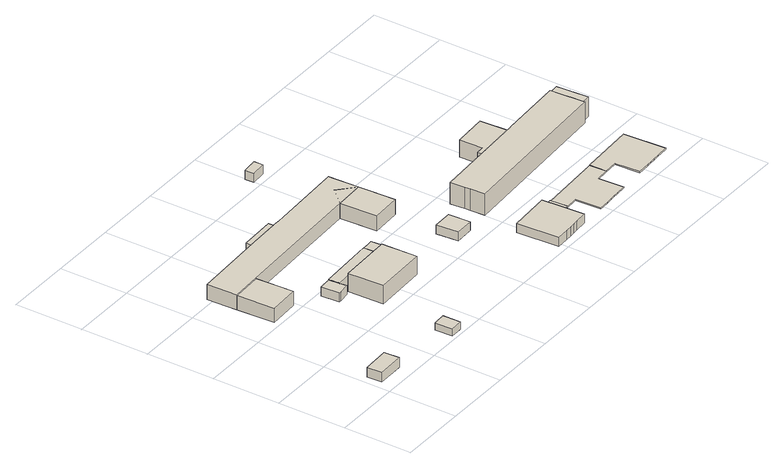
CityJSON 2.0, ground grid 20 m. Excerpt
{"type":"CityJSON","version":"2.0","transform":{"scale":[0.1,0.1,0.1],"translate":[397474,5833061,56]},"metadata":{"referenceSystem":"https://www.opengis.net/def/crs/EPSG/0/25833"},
"CityObjects":{
"building1":{"type":"Building","attributes":{"Gemeindeschluessel":"11000003","BezugspunktDach":"2200","function":"31001_2000","measuredHeight":2.84,"storeysAboveGround":1},"address":[{"country":"Germany","locality":"Berlin","thoroughfareNumber":"16A (1)","thoroughfareName":"Am Sandhaus"}],"geometry":[{"type":"Solid","lod":"1","boundaries":[[[[0,1,2,3]],[[4,5,6,7]],[[4,7,3,2]],[[5,4,2,1]],[[6,5,1,0]],[[7,6,0,3]]]]}]},
"building2":{"type":"Building","attributes":{"Gemeindeschluessel":"11000003","BezugspunktDach":"2200","function":"51009_1611","measuredHeight":2.25,"storeysAboveGround":0},"address":[{"country":"Germany","locality":"Berlin"}],"geometry":[{"type":"Solid","lod":"1","boundaries":[[[[8,9,10,11]],[[12,13,14,15]],[[12,15,11,10]],[[13,12,10,9]],[[14,13,9,8]],[[15,14,8,11]]]]}]},
"building3":{"type":"Building","attributes":{"Gemeindeschluessel":"11000003","BezugspunktDach":"2200","function":"31001_2000","measuredHeight":2.64,"storeysAboveGround":1},"address":[{"country":"Germany","locality":"Berlin","thoroughfareNumber":"16 (1)","thoroughfareName":"Am Sandhaus"}],"geometry":[{"type":"Solid","lod":"1","boundaries":[[[[16,17,18,19,20,21]],[[22,23,24,25,26,27]],[[22,27,21,20]],[[23,22,20,19]],[[24,23,19,18]],[[25,24,18,17]],[[26,25,17,16]],[[27,26,16,21]]]]}]},
"building4":{"type":"Building","attributes":{"Gemeindeschluessel":"11000003","BezugspunktDach":"2200","function":"31001_1010","measuredHeight":6.85,"storeysAboveGround":1},"address":[{"country":"Germany","locality":"Berlin","thoroughfareNumber":"16","thoroughfareName":"Am Sandhaus"}],"geometry":[{"type":"Solid","lod":"1","boundaries":[[[[28,29,30,31]],[[32,33,34,35]],[[32,35,31,30]],[[33,32,30,29]],[[34,33,29,28]],[[35,34,28,31]]]]}]},
"building5":{"type":"Building","attributes":{"Gemeindeschluessel":"11000003","BezugspunktDach":"2200","function":"51009_1610","measuredHeight":3.18,"storeysAboveGround":0},"address":[{"country":"Germany","locality":"Berlin"}],"geometry":[{"type":"Solid","lod":"1","boundaries":[[[[36,37,38,39,40]],[[41,42,43,23,22]],[[41,22,40,39]],[[42,41,39,38]],[[43,42,38,37]],[[23,43,37,36]],[[22,23,36,40]]]]}]},
"building6":{"type":"Building","attributes":{"Gemeindeschluessel":"11000003","function":"31001_1010"},"address":[{"country":"Germany","locality":"Berlin","thoroughfareNumber":"16A","thoroughfareName":"Am Sandhaus"}],"children":["building6-1","building6-2","building6-3","building6-4"]},
"building6-1":{"type":"BuildingPart","attributes":{"BezugspunktDach":"2200","measuredHeight":5.5,"storeysAboveGround":1},"parents":["building6"],"geometry":[{"type":"MultiSurface","lod":"1","boundaries":[[[44,45,46,47,48,49,50,51,52,53]],[[54,55,56,57,58,59,60,61,62,63]],[[54,63,53,52]],[[64,65,52,51]],[[56,66,64,55,51,50]],[[57,56,50,49]],[[58,57,49,48]],[[59,58,48,47]],[[60,59,47,46]],[[61,60,46,45]],[[62,61,45,44]],[[63,62,44,53]],[[55,54,65,64]],[[55,64,66,56]]]}]},
"building6-2":{"type":"BuildingPart","attributes":{"BezugspunktDach":"2200","measuredHeight":3.38,"storeysAboveGround":1},"parents":["building6"],"geometry":[{"type":"Solid","lod":"1","boundaries":[[[[65,64,66,67,68]],[[69,56,55,54,70]],[[69,70,68,67]],[[56,69,67,66]],[[70,54,65,68]],[[55,56,66,64]],[[54,55,64,65]]]]}]},
"building6-3":{"type":"BuildingPart","attributes":{"BezugspunktDach":"2200","measuredHeight":5.08,"storeysAboveGround":1},"parents":["building6"],"geometry":[{"type":"Solid","lod":"1","boundaries":[[[[71,72,73,74,75]],[[76,61,77,78,62]],[[76,62,75,74]],[[61,76,74,73]],[[77,61,73,72]],[[78,77,72,71]],[[62,78,71,75]]]]}]},
"building6-4":{"type":"BuildingPart","attributes":{"BezugspunktDach":"2200","measuredHeight":5.49,"storeysAboveGround":1},"parents":["building6"],"geometry":[{"type":"Solid","lod":"1","boundaries":[[[[79,80,47,81,46]],[[82,59,83,84,60]],[[82,60,46,81]],[[59,82,81,47]],[[83,59,47,80]],[[84,83,80,79]],[[60,84,79,46]]]]}]},
"building7":{"type":"Building","attributes":{"Gemeindeschluessel":"11000003","BezugspunktDach":"2200","function":"31001_2000","measuredHeight":2.48,"storeysAboveGround":1},"address":[{"country":"Germany","locality":"Berlin","thoroughfareNumber":"16 (3)","thoroughfareName":"Am Sandhaus"}],"geometry":[{"type":"Solid","lod":"1","boundaries":[[[[85,86,87,88]],[[89,90,91,92]],[[89,92,88,87]],[[90,89,87,86]],[[91,90,86,85]],[[92,91,85,88]]]]}]},
"building8":{"type":"Building","attributes":{"Gemeindeschluessel":"11000003","BezugspunktDach":"2200","function":"31001_2463","measuredHeight":2.6,"storeysAboveGround":1},"address":[{"country":"Germany","locality":"Berlin","thoroughfareNumber":"16 (5)","thoroughfareName":"Am Sandhaus"}],"geometry":[{"type":"Solid","lod":"1","boundaries":[[[[93,94,95,96]],[[97,98,99,100]],[[97,100,96,95]],[[98,97,95,94]],[[99,98,94,93]],[[100,99,93,96]]]]}]},
"building9":{"type":"Building","attributes":{"Gemeindeschluessel":"11000003","BezugspunktDach":"2200","function":"31001_2000","measuredHeight":2.7,"storeysAboveGround":1},"address":[{"country":"Germany","locality":"Berlin","thoroughfareNumber":"16A (5)","thoroughfareName":"Am Sandhaus"}],"geometry":[{"type":"Solid","lod":"1","boundaries":[[[[101,102,103,104]],[[105,106,107,108]],[[105,108,104,103]],[[106,105,103,102]],[[107,106,102,101]],[[108,107,101,104]]]]}]},
"building10":{"type":"Building","attributes":{"Gemeindeschluessel":"11000003","function":"31001_1010"},"address":[{"country":"Germany","locality":"Berlin","thoroughfareNumber":"14C","thoroughfareName":"Am Sandhaus"}],"children":["building10-1","building10-2"]},
"building10-1":{"type":"BuildingPart","attributes":{"BezugspunktDach":"2200","measuredHeight":4.91,"storeysAboveGround":3},"parents":["building10"],"geometry":[{"type":"MultiSurface","lod":"1","boundaries":[[[109,110,111,112,113,114,115,116,117]],[[118,119,120,121,122,123,124,125,126]],[[118,126,117,116]],[[127,128,116,115]],[[120,119,115,114]],[[121,120,114,113]],[[122,121,113,112]],[[123,122,112,111]],[[124,123,111,110]],[[125,124,110,109]],[[126,125,109,117]],[[119,118,128,127]]]}]},
"building10-2":{"type":"BuildingPart","attributes":{"BezugspunktDach":"2200","measuredHeight":0.387,"storeysAboveGround":3},"parents":["building10"],"geometry":[{"type":"Solid","lod":"1","boundaries":[[[[127,129,130,128]],[[131,132,119,118]],[[131,118,128,130]],[[132,131,130,129]],[[119,132,129,127]],[[118,119,127,128]]]]}]},
"building11":{"type":"Building","attributes":{"Gemeindeschluessel":"11000003","BezugspunktDach":"2200","function":"31001_1010","measuredHeight":0.258,"storeysAboveGround":3},"address":[{"country":"Germany","locality":"Berlin","thoroughfareNumber":"14B","thoroughfareName":"Am Sandhaus"}],"geometry":[{"type":"Solid","lod":"1","boundaries":[[[[132,133,134,135,136,137,138,139,140,141,142,131]],[[143,144,145,146,147,148,149,150,151,152,153,154]],[[143,154,131,142]],[[144,143,142,141]],[[145,144,141,140]],[[146,145,140,139]],[[147,146,139,138]],[[148,147,138,137]],[[149,148,137,136]],[[150,149,136,135]],[[151,150,135,134]],[[152,151,134,133]],[[153,152,133,132]],[[154,153,132,131]]]]}]},
"building12":{"type":"Building","attributes":{"Gemeindeschluessel":"11000003","function":"31001_2000"},"address":[{"country":"Germany","locality":"Berlin","thoroughfareNumber":"14D","thoroughfareName":"Am Sandhaus"}],"children":["building12-1","building12-2","building12-3"]},
"building12-1":{"type":"BuildingPart","attributes":{"BezugspunktDach":"2200","measuredHeight":6.81,"storeysAboveGround":1},"parents":["building12"],"geometry":[{"type":"MultiSurface","lod":"1","boundaries":[[[155,156,157,158,159,160,161,162,163,164,165,166]],[[167,168,169,170,171,172,173,174,175,176,177,178]],[[167,178,166,165]],[[179,180,165,164]],[[169,168,164,163]],[[170,169,163,162]],[[181,182,170,162,161]],[[183,181,171,161,160]],[[184,183,172,160,159]],[[174,173,159,158]],[[175,174,158,157]],[[176,175,157,156]],[[177,176,156,155]],[[178,177,155,166]],[[168,167,180,179]],[[171,170,182,181]],[[172,171,181,183]],[[173,172,183,184]]]}]},
"building12-2":{"type":"BuildingPart","attributes":{"BezugspunktDach":"2200","measuredHeight":5.81,"storeysAboveGround":1},"parents":["building12"],"geometry":[{"type":"Solid","lod":"1","boundaries":[[[[180,179,185,186,187,188,189]],[[190,191,192,169,168,167,193]],[[190,193,189,188]],[[191,190,188,187]],[[192,191,187,186]],[[169,192,186,185]],[[168,169,185,179]],[[193,167,180,189]],[[167,168,179,180]]]]}]},
"building12-3":{"type":"BuildingPart","attributes":{"BezugspunktDach":"2200","measuredHeight":5.77,"storeysAboveGround":1},"parents":["building12"],"geometry":[{"type":"MultiSurface","lod":"1","boundaries":[[[184,194,195,182]],[[196,197,173,170]],[[196,170,182,195]],[[197,196,195,194]],[[173,197,194,184]],[[198,171,170]],[[170,171,181,182]],[[172,183,181,171,198]],[[184,183,172,173]]]}]},
"building13":{"type":"Building","attributes":{"Gemeindeschluessel":"11000003","BezugspunktDach":"2200","function":"31001_1010","measuredHeight":0.358,"storeysAboveGround":3},"address":[{"country":"Germany","locality":"Berlin","thoroughfareNumber":"14A","thoroughfareName":"Am Sandhaus"}],"geometry":[{"type":"Solid","lod":"1","boundaries":[[[[199,200,201,202,203,204,205,206,207,208]],[[209,210,211,212,213,214,215,216,144,143]],[[209,143,208,207]],[[210,209,207,206]],[[211,210,206,205]],[[212,211,205,204]],[[213,212,204,203]],[[214,213,203,202]],[[215,214,202,201]],[[216,215,201,200]],[[144,216,200,199]],[[143,144,199,208]]]]}]}
},
"vertices":[
[11,31,49],[92,33,49],[90,78,49],[10,75,49],[90,78,20],[92,33,20],[11,31,20],[10,75,20],
[285,2,42],[322,4,42],[321,56,42],[283,54,42],[321,56,20],[322,4,20],[285,2,20],[283,54,20],
[256,326,46],[262,326,46],[294,329,46],[292,349,46],[289,382,46],[252,380,46],[289,382,19],[292,349,19],[294,329,19],[262,326,19],[256,326,19],[252,380,19],
[310,230,74],[469,235,74],[465,340,74],[307,335,74],[465,340,19],[469,235,19],[310,230,19],[307,335,19],
[292,349,48],[459,358,48],[458,375,48],[458,391,48],[289,382,48],[458,391,19],[458,375,19],[459,358,19],
[81,519,64],[172,523,64],[572,540,64],[661,544,64],[657,633,64],[417,622,64],[417,623,64],[370,621,64],[311,619,64],[77,608,64],[311,619,19],[370,621,19],[417,623,19],[417,622,19],[657,633,19],[661,544,19],[572,540,19],[172,523,19],[81,519,19],[77,608,19],[370,621,48],[311,619,48],[417,623,48],
[415,651,48],[310,647,48],[415,651,19],[310,647,19],
[86,408,62],[177,412,62],[172,523,62],[125,556,62],[81,519,62],[125,556,19],[177,412,19],[86,408,19],
[577,431,64],[665,435,64],[614,586,64],[614,586,19],[665,435,19],[577,431,19],
[459,358,46],[497,360,46],[495,393,46],[458,391,46],[495,393,21],[497,360,21],[459,358,21],[458,391,21],
[656,237,44],[712,239,44],[709,303,44],[651,302,44],[709,303,18],[712,239,18],[656,237,18],[651,302,18],
[581,807,51],[626,810,51],[625,837,51],[579,834,51],[625,837,24],[626,810,24],[581,807,24],[579,834,24],
[785,19,38],[823,21,38],[843,22,38],[858,23,38],[873,24,38],[910,26,38],[906,101,38],[903,151,38],[778,143,38],[903,151,11],[906,101,11],[910,26,11],[873,24,11],[858,23,11],[843,22,11],[823,21,11],[785,19,11],[778,143,11],[906,101,15],[903,151,15],
[946,103,15],[943,153,15],[943,153,11],[946,103,11],
[986,105,11],[990,31,11],[1021,32,11],[1039,33,11],[1054,34,11],[1071,35,11],[1102,37,11],[1098,112,11],[1138,114,11],[1135,164,11],[1135,164,8],[1138,114,8],[1098,112,8],[1102,37,8],[1071,35,8],[1054,34,8],[1039,33,8],[1021,32,8],[990,31,8],[986,105,8],[946,103,8],[943,153,8],
[797,313,74],[798,297,74],[800,254,74],[1290,283,74],[1289,291,74],[1287,326,74],[1286,342,74],[1284,385,74],[1090,374,74],[1090,373,74],[965,366,74],[794,356,74],[965,366,10],[1090,373,10],[1090,374,10],[1284,385,10],[1286,342,10],[1287,326,10],[1289,291,10],[1290,283,10],[800,254,10],[798,297,10],[797,313,10],[794,356,10],[1090,373,61],[965,366,61],[1286,342,68],[1284,385,68],[1287,326,68],[1289,291,68],
[1090,374,61],[1085,463,61],[984,457,61],[988,389,61],[963,388,61],[988,389,10],[984,457,10],[1085,463,10],[963,388,10],
[1321,293,68],[1315,387,68],[1315,387,10],[1321,293,10],[1287,337,10],
[1138,114,12],[1178,116,12],[1182,42,12],[1220,44,12],[1234,45,12],[1249,45,12],[1269,47,12],[1307,49,12],[1300,173,12],[1135,164,12],[1300,173,8],[1307,49,8],[1269,47,8],[1249,45,8],[1234,45,8],[1220,44,8],[1182,42,8],[1178,116,8]
]}
